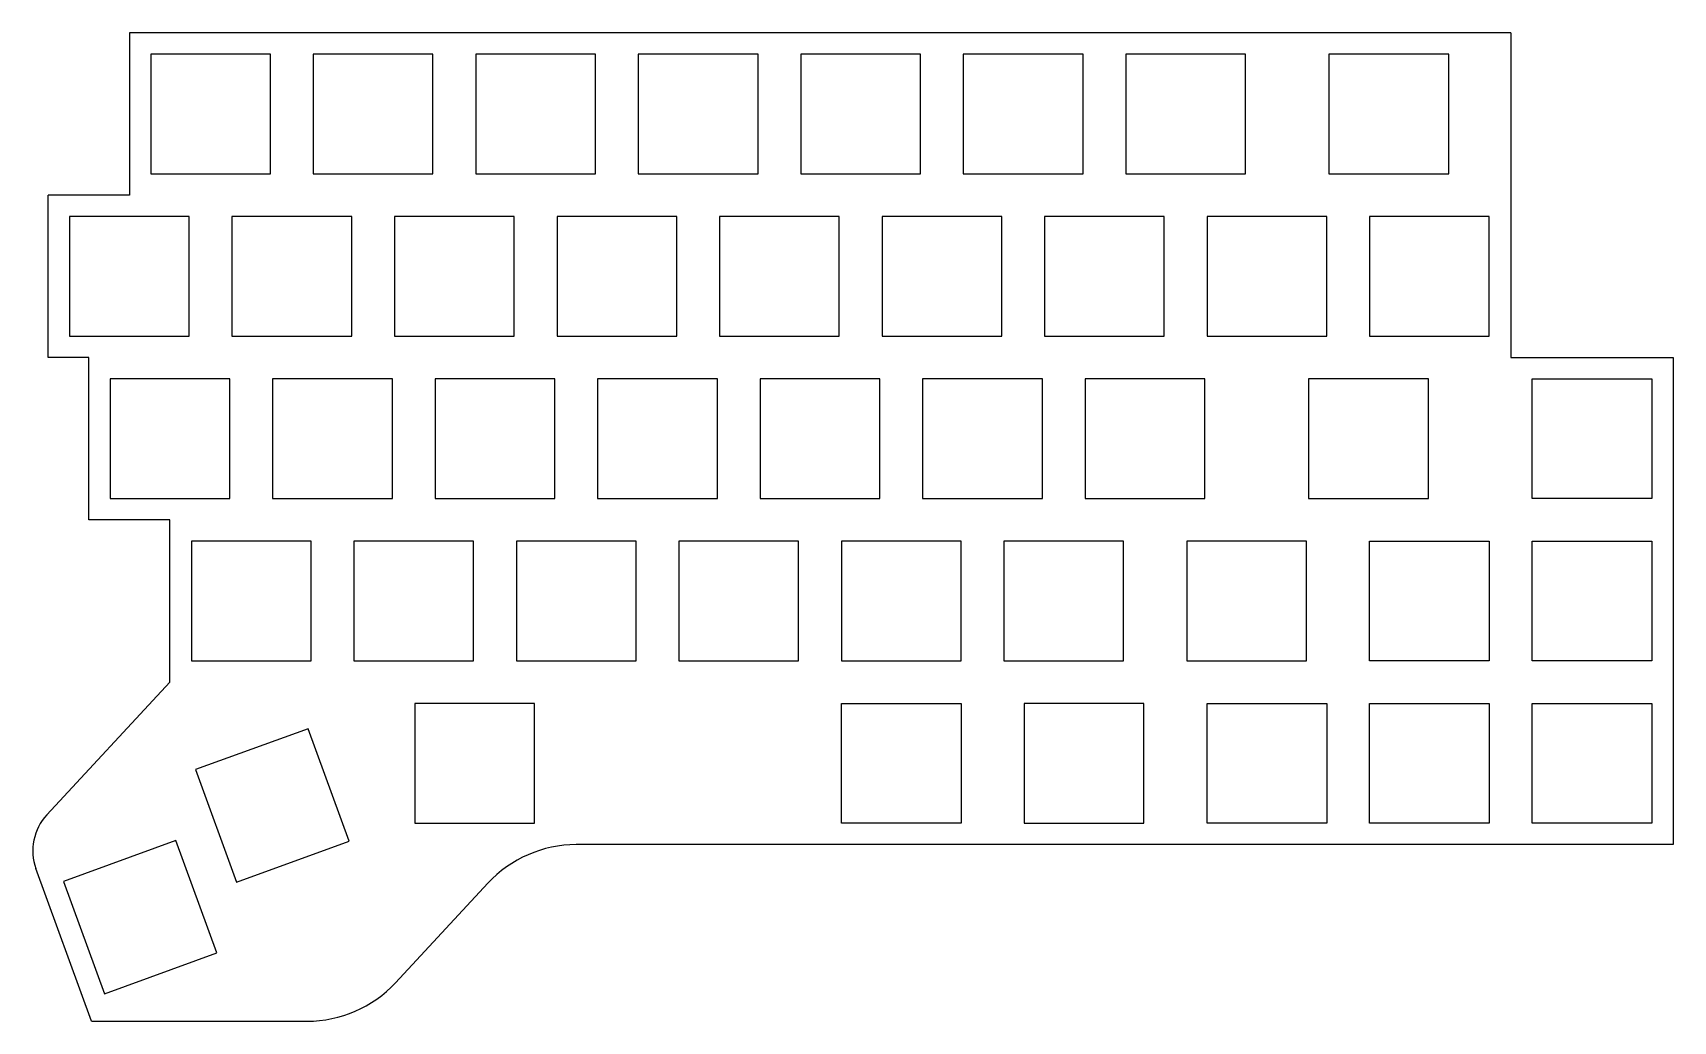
# Model space of a CAD drawing. Header units: millimetres. Extents: x 240 to 432, y -126 to -10.
import ezdxf

# ---------------------------------------------------------------- set-up
doc = ezdxf.new("R2010")
doc.units = ezdxf.units.MM
doc.layers.add('Sketch', color=7, linetype='CONTINUOUS')

msp = doc.modelspace()

# ---------------------------------------------------------------- linework, layer by layer
at = {"layer": 'Sketch'}
for p, q in [((412.892, -10), (251.392, -10)), ((251.392, -10), (251.392, -29)), ((412.892, -10), (412.892, -48)), ((267.892, -12.5), (253.892, -12.5)), ((253.892, -12.5), (253.892, -26.5)), ((267.892, -26.5), (267.892, -12.5)), ((286.892, -12.5), (272.892, -12.5)), ((272.892, -12.5), (272.892, -26.5)), ((286.892, -26.5), (286.892, -12.5)), ((305.892, -12.5), (291.892, -12.5)), ((291.892, -12.5), (291.892, -26.5)), ((305.892, -26.5), (305.892, -12.5)), ((324.892, -12.5), (310.892, -12.5)), ((310.892, -12.5), (310.892, -26.5)), ((324.892, -26.5), (324.892, -12.5)), ((343.892, -12.5), (329.892, -12.5)), ((329.892, -12.5), (329.892, -26.5)), ((343.892, -26.5), (343.892, -12.5)), ((362.892, -12.5), (348.892, -12.5)), ((348.892, -12.5), (348.892, -26.5)), ((362.892, -26.5), (362.892, -12.5)), ((381.892, -12.5), (367.892, -12.5)), ((367.892, -12.5), (367.892, -26.5)), ((381.892, -26.5), (381.892, -12.5)), ((405.642, -12.5), (391.642, -12.5)), ((391.642, -12.5), (391.642, -26.5)), ((405.642, -26.5), (405.642, -12.5)), ((253.892, -26.5), (267.892, -26.5)), ((272.892, -26.5), (286.892, -26.5)), ((291.892, -26.5), (305.892, -26.5)), ((310.892, -26.5), (324.892, -26.5)), ((329.892, -26.5), (343.892, -26.5)), ((348.892, -26.5), (362.892, -26.5)), ((367.892, -26.5), (381.892, -26.5)), ((391.642, -26.5), (405.642, -26.5)), ((241.892, -48), (241.892, -29)), ((251.392, -29), (241.892, -29)), ((258.392, -31.5), (244.392, -31.5)), ((244.392, -31.5), (244.392, -45.5)), ((258.392, -45.5), (258.392, -31.5)), ((277.392, -31.5), (263.392, -31.5)), ((263.392, -31.5), (263.392, -45.5)), ((277.392, -45.5), (277.392, -31.5)), ((296.392, -31.5), (282.392, -31.5)), ((282.392, -31.5), (282.392, -45.5)), ((296.392, -45.5), (296.392, -31.5)), ((315.392, -31.5), (301.392, -31.5)), ((301.392, -31.5), (301.392, -45.5)), ((315.392, -45.5), (315.392, -31.5)), ((334.392, -31.5), (320.392, -31.5)), ((320.392, -31.5), (320.392, -45.5)), ((334.392, -45.5), (334.392, -31.5)), ((353.392, -31.5), (339.392, -31.5)), ((339.392, -31.5), (339.392, -45.5)), ((353.392, -45.5), (353.392, -31.5)), ((372.392, -31.5), (358.392, -31.5)), ((358.392, -31.5), (358.392, -45.5)), ((372.392, -45.5), (372.392, -31.5)), ((391.392, -31.5), (377.392, -31.5)), ((377.392, -31.5), (377.392, -45.5)), ((391.392, -45.5), (391.392, -31.5)), ((410.392, -31.5), (396.392, -31.5)), ((396.392, -31.5), (396.392, -45.5)), ((410.392, -45.5), (410.392, -31.5)), ((244.392, -45.5), (258.392, -45.5)), ((263.392, -45.5), (277.392, -45.5)), ((282.392, -45.5), (296.392, -45.5)), ((301.392, -45.5), (315.392, -45.5)), ((320.392, -45.5), (334.392, -45.5)), ((339.392, -45.5), (353.392, -45.5)), ((358.392, -45.5), (372.392, -45.5)), ((377.392, -45.5), (391.392, -45.5)), ((396.392, -45.5), (410.392, -45.5)), ((246.642, -48), (241.892, -48)), ((246.642, -67), (246.642, -48)), ((412.892, -48), (431.892, -48)), ((431.892, -48), (431.892, -105)), ((263.142, -50.5), (249.142, -50.5)), ((249.142, -50.5), (249.142, -64.5)), ((263.142, -64.5), (263.142, -50.5)), ((282.142, -50.5), (268.142, -50.5)), ((268.142, -50.5), (268.142, -64.5)), ((282.142, -64.5), (282.142, -50.5)), ((301.142, -50.5), (287.142, -50.5)), ((287.142, -50.5), (287.142, -64.5)), ((301.142, -64.5), (301.142, -50.5)), ((320.142, -50.5), (306.142, -50.5)), ((306.142, -50.5), (306.142, -64.5)), ((320.142, -64.5), (320.142, -50.5)), ((339.142, -50.5), (325.142, -50.5)), ((325.142, -50.5), (325.142, -64.5)), ((339.142, -64.5), (339.142, -50.5)), ((358.142, -50.5), (344.142, -50.5)), ((344.142, -50.5), (344.142, -64.5)), ((358.142, -64.5), (358.142, -50.5)), ((377.142, -50.5), (363.142, -50.5)), ((363.142, -50.5), (363.142, -64.5)), ((377.142, -64.5), (377.142, -50.5)), ((403.267, -50.5), (389.267, -50.5)), ((389.267, -50.5), (389.267, -64.5)), ((403.267, -64.5), (403.267, -50.5)), ((415.392, -50.5), (429.392, -50.5)), ((415.392, -64.5), (415.392, -50.5)), ((429.392, -50.5), (429.392, -64.5)), ((249.142, -64.5), (263.142, -64.5)), ((268.142, -64.5), (282.142, -64.5)), ((287.142, -64.5), (301.142, -64.5)), ((306.142, -64.5), (320.142, -64.5)), ((325.142, -64.5), (339.142, -64.5)), ((344.142, -64.5), (358.142, -64.5)), ((363.142, -64.5), (377.142, -64.5)), ((389.267, -64.5), (403.267, -64.5)), ((429.392, -64.5), (415.392, -64.5)), ((256.142, -67), (246.642, -67)), ((256.142, -86), (256.142, -67)), ((272.642, -69.5), (258.642, -69.5)), ((258.642, -69.5), (258.642, -83.5)), ((272.642, -83.5), (272.642, -69.5)), ((277.642, -69.5), (277.642, -83.5)), ((291.642, -69.5), (277.642, -69.5)), ((291.642, -83.5), (291.642, -69.5)), ((310.642, -69.5), (296.642, -69.5)), ((296.642, -69.5), (296.642, -83.5)), ((310.642, -83.5), (310.642, -69.5)), ((329.642, -69.5), (315.642, -69.5)), ((315.642, -69.5), (315.642, -83.5)), ((329.642, -83.5), (329.642, -69.5)), ((348.642, -69.5), (334.642, -69.5)), ((334.642, -69.5), (334.642, -83.5)), ((348.642, -83.5), (348.642, -69.5)), ((367.642, -69.5), (353.642, -69.5)), ((353.642, -69.5), (353.642, -83.5)), ((367.642, -83.5), (367.642, -69.5)), ((389.017, -69.5), (375.017, -69.5)), ((375.017, -69.5), (375.017, -83.5)), ((389.017, -83.5), (389.017, -69.5)), ((396.392, -69.5), (410.392, -69.5)), ((396.392, -83.5), (396.392, -69.5)), ((410.392, -69.5), (410.392, -83.5)), ((415.392, -83.5), (415.392, -69.5)), ((415.392, -69.5), (429.392, -69.5)), ((429.392, -69.5), (429.392, -83.5)), ((258.642, -83.5), (272.642, -83.5)), ((277.642, -83.5), (291.642, -83.5)), ((296.642, -83.5), (310.642, -83.5)), ((315.642, -83.5), (329.642, -83.5)), ((334.642, -83.5), (348.642, -83.5)), ((353.642, -83.5), (367.642, -83.5)), ((375.017, -83.5), (389.017, -83.5)), ((410.392, -83.5), (396.392, -83.5)), ((429.392, -83.5), (415.392, -83.5)), ((241.748, -101.512), (256.142, -86)), ((298.767, -88.5), (284.767, -88.5)), ((284.767, -88.5), (284.767, -102.5)), ((298.767, -102.5), (298.767, -88.5)), ((334.642, -88.5), (348.642, -88.5)), ((334.642, -102.5), (334.642, -88.5)), ((348.642, -88.5), (348.642, -102.5)), ((370.017, -88.5), (356.017, -88.5)), ((356.017, -88.5), (356.017, -102.5)), ((370.017, -102.5), (370.017, -88.5)), ((377.392, -102.5), (377.392, -88.5)), ((377.392, -88.5), (391.392, -88.5)), ((391.392, -88.5), (391.392, -102.5)), ((396.392, -102.5), (396.392, -88.5)), ((396.392, -88.5), (410.392, -88.5)), ((410.392, -88.5), (410.392, -102.5)), ((415.392, -88.5), (429.392, -88.5)), ((415.392, -102.5), (415.392, -88.5)), ((429.392, -88.5), (429.392, -102.5)), ((272.295, -91.436), (259.139, -96.224)), ((277.083, -104.592), (272.295, -91.436)), ((259.139, -96.224), (263.928, -109.38)), ((284.767, -102.5), (298.767, -102.5)), ((348.642, -102.5), (334.642, -102.5)), ((356.017, -102.5), (370.017, -102.5)), ((391.392, -102.5), (377.392, -102.5)), ((410.392, -102.5), (396.392, -102.5)), ((429.392, -102.5), (415.392, -102.5)), ((256.835, -104.512), (243.679, -109.301)), ((261.623, -117.668), (256.835, -104.512)), ((263.928, -109.38), (277.083, -104.592)), ((431.892, -105), (303.642, -105)), ((246.973, -125.661), (240.475, -107.806)), ((243.679, -109.301), (248.468, -122.456)), ((282.504, -121.154), (293.312, -109.507)), ((248.468, -122.456), (261.623, -117.668)), ((246.973, -125.661), (272.173, -125.661))]:
    msp.add_line(p, q, dxfattribs=at)
for centre, radius, start, end in [((246.261, -105.7), 6.158, 137.139, -160), ((303.642, -119.094), 14.094, 90, 137.139), ((272.173, -111.567), 14.094, -90, -42.8607)]:
    msp.add_arc(centre, radius, start, end, dxfattribs=at)

doc.saveas('drawing.dxf')
